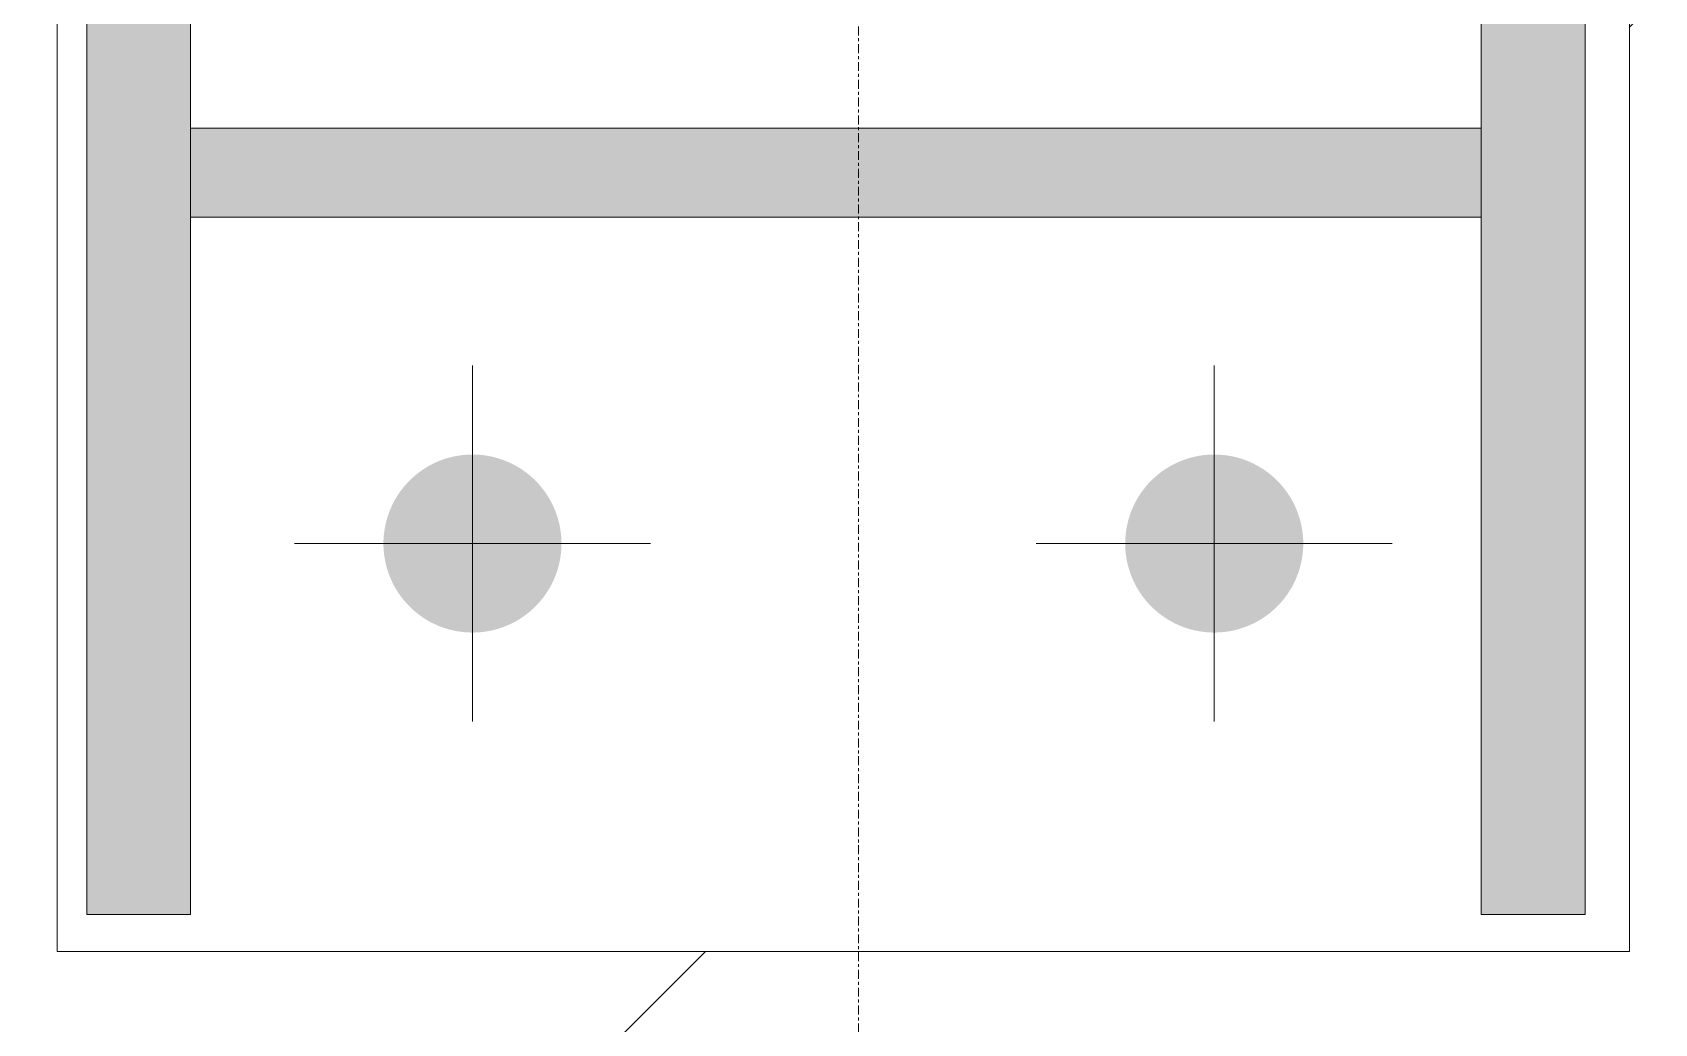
# Model space of a CAD drawing. Header units: millimetres. Extents: x 0 to 13151789, y -1482478 to 0.
# Drawn here: x 12769976 to 12770194.7, y -1317615.4 to -1317481.8 of the extents above; entities that cross this region are included whole.
import ezdxf

# ---------------------------------------------------------------- set-up
doc = ezdxf.new("R2010")
doc.units = ezdxf.units.MM
doc.header["$LTSCALE"] = 0.4
doc.header["$MEASUREMENT"] = 0
for name, pattern in [('CENTER', [2, 1.25, -0.25, 0.25, -0.25]), ('XKITLINE00', [0]), ('XKITLINE03', [6, 3, -1, 1, -1])]:
    doc.linetypes.add(name, pattern=pattern)
for name, color, linetype, lineweight in [('Bolt', 255, 'Continuous', 0), ('COLUM HATCH', 7, 'Continuous', 0), ('Grid', 202, 'CENTER', 0), ('Part', 1, 'Continuous', 0)]:
    doc.layers.add(name, color=color, linetype=linetype, lineweight=lineweight)

msp = doc.modelspace()

# ---------------------------------------------------------------- hatches: boundary and pattern name
at = {"layer": 'Bolt', "lineweight": 0}
for points in [[(12770023.33, -1317550.55), (12770023.33, -1317550.4), (12770023.33, -1317550.25), (12770023.34, -1317550.1), (12770023.35, -1317549.96), (12770023.36, -1317549.81), (12770023.37, -1317549.66), (12770023.38, -1317549.52), (12770023.4, -1317549.37), (12770023.42, -1317549.22), (12770023.43, -1317549.08), (12770023.46, -1317548.93), (12770023.48, -1317548.79), (12770023.5, -1317548.64), (12770023.53, -1317548.5), (12770023.56, -1317548.35), (12770023.59, -1317548.21), (12770023.62, -1317548.06), (12770023.65, -1317547.92), (12770023.68, -1317547.78), (12770023.72, -1317547.63), (12770023.76, -1317547.49), (12770023.8, -1317547.35), (12770023.84, -1317547.21), (12770023.89, -1317547.07), (12770023.93, -1317546.93), (12770023.98, -1317546.79), (12770024.03, -1317546.65), (12770024.08, -1317546.51), (12770024.13, -1317546.37), (12770024.18, -1317546.24), (12770024.24, -1317546.1), (12770024.3, -1317545.96), (12770024.35, -1317545.83), (12770024.42, -1317545.7), (12770024.48, -1317545.56), (12770024.54, -1317545.43), (12770024.61, -1317545.3), (12770024.67, -1317545.17), (12770024.74, -1317545.04), (12770024.81, -1317544.91), (12770024.88, -1317544.78), (12770024.96, -1317544.65), (12770025.03, -1317544.52), (12770025.11, -1317544.4), (12770025.19, -1317544.27), (12770025.27, -1317544.15), (12770025.35, -1317544.03), (12770025.43, -1317543.9), (12770025.51, -1317543.78), (12770025.6, -1317543.66), (12770025.69, -1317543.54), (12770025.78, -1317543.43), (12770025.87, -1317543.31), (12770025.96, -1317543.19), (12770026.05, -1317543.08), (12770026.14, -1317542.97), (12770026.24, -1317542.85), (12770026.34, -1317542.74), (12770026.43, -1317542.63), (12770026.53, -1317542.53), (12770026.63, -1317542.42), (12770026.74, -1317542.31), (12770026.84, -1317542.21), (12770026.94, -1317542.1), (12770027.05, -1317542), (12770027.16, -1317541.9), (12770027.27, -1317541.8), (12770027.38, -1317541.7), (12770027.49, -1317541.61), (12770027.6, -1317541.51), (12770027.71, -1317541.42), (12770027.83, -1317541.32), (12770027.94, -1317541.23), (12770028.06, -1317541.14), (12770028.18, -1317541.05), (12770028.3, -1317540.97), (12770028.42, -1317540.88), (12770028.54, -1317540.8), (12770028.66, -1317540.71), (12770028.78, -1317540.63), (12770028.91, -1317540.55), (12770029.03, -1317540.48), (12770029.16, -1317540.4), (12770029.28, -1317540.32), (12770029.41, -1317540.25), (12770029.54, -1317540.18), (12770029.67, -1317540.11), (12770029.8, -1317540.04), (12770029.93, -1317539.97), (12770030.06, -1317539.91), (12770030.19, -1317539.84), (12770030.33, -1317539.78), (12770030.46, -1317539.72), (12770030.6, -1317539.66), (12770030.73, -1317539.61), (12770030.87, -1317539.55), (12770031.01, -1317539.5), (12770031.14, -1317539.44), (12770031.28, -1317539.39), (12770031.42, -1317539.35), (12770031.56, -1317539.3), (12770031.7, -1317539.25), (12770031.84, -1317539.21), (12770031.98, -1317539.17), (12770032.12, -1317539.13), (12770032.27, -1317539.09), (12770032.41, -1317539.05), (12770032.55, -1317539.02), (12770032.7, -1317538.98), (12770032.84, -1317538.95), (12770032.98, -1317538.92), (12770033.13, -1317538.9), (12770033.27, -1317538.87), (12770033.42, -1317538.84), (12770033.56, -1317538.82), (12770033.71, -1317538.8), (12770033.86, -1317538.78), (12770034, -1317538.77), (12770034.15, -1317538.75), (12770034.3, -1317538.74), (12770034.44, -1317538.72), (12770034.59, -1317538.71), (12770034.74, -1317538.71), (12770034.88, -1317538.7), (12770035.03, -1317538.7), (12770035.18, -1317538.69), (12770035.33, -1317538.69), (12770035.47, -1317538.69), (12770035.62, -1317538.7), (12770035.77, -1317538.7), (12770035.91, -1317538.71), (12770036.06, -1317538.71), (12770036.21, -1317538.72), (12770036.35, -1317538.74), (12770036.5, -1317538.75), (12770036.65, -1317538.77), (12770036.79, -1317538.78), (12770036.94, -1317538.8), (12770037.09, -1317538.82), (12770037.23, -1317538.84), (12770037.38, -1317538.87), (12770037.52, -1317538.9), (12770037.67, -1317538.92), (12770037.81, -1317538.95), (12770037.95, -1317538.98), (12770038.1, -1317539.02), (12770038.24, -1317539.05), (12770038.38, -1317539.09), (12770038.53, -1317539.13), (12770038.67, -1317539.17), (12770038.81, -1317539.21), (12770038.95, -1317539.25), (12770039.09, -1317539.3), (12770039.23, -1317539.35), (12770039.37, -1317539.39), (12770039.51, -1317539.44), (12770039.64, -1317539.5), (12770039.78, -1317539.55), (12770039.92, -1317539.61), (12770040.05, -1317539.66), (12770040.19, -1317539.72), (12770040.32, -1317539.78), (12770040.46, -1317539.84), (12770040.59, -1317539.91), (12770040.72, -1317539.97), (12770040.85, -1317540.04), (12770040.98, -1317540.11), (12770041.11, -1317540.18), (12770041.24, -1317540.25), (12770041.37, -1317540.32), (12770041.49, -1317540.4), (12770041.62, -1317540.48), (12770041.75, -1317540.55), (12770041.87, -1317540.63), (12770041.99, -1317540.71), (12770042.11, -1317540.8), (12770042.23, -1317540.88), (12770042.35, -1317540.97), (12770042.47, -1317541.05), (12770042.59, -1317541.14), (12770042.71, -1317541.23), (12770042.82, -1317541.32), (12770042.94, -1317541.42), (12770043.05, -1317541.51), (12770043.16, -1317541.61), (12770043.27, -1317541.7), (12770043.38, -1317541.8), (12770043.49, -1317541.9), (12770043.6, -1317542), (12770043.71, -1317542.1), (12770043.81, -1317542.21), (12770043.91, -1317542.31), (12770044.02, -1317542.42), (12770044.12, -1317542.53), (12770044.22, -1317542.63), (12770044.31, -1317542.74), (12770044.41, -1317542.85), (12770044.51, -1317542.97), (12770044.6, -1317543.08), (12770044.69, -1317543.19), (12770044.79, -1317543.31), (12770044.88, -1317543.43), (12770044.96, -1317543.54), (12770045.05, -1317543.66), (12770045.14, -1317543.78), (12770045.22, -1317543.9), (12770045.3, -1317544.03), (12770045.38, -1317544.15), (12770045.46, -1317544.27), (12770045.54, -1317544.4), (12770045.62, -1317544.52), (12770045.69, -1317544.65), (12770045.77, -1317544.78), (12770045.84, -1317544.91), (12770045.91, -1317545.04), (12770045.98, -1317545.17), (12770046.04, -1317545.3), (12770046.11, -1317545.43), (12770046.17, -1317545.56), (12770046.24, -1317545.7), (12770046.3, -1317545.83), (12770046.35, -1317545.96), (12770046.41, -1317546.1), (12770046.47, -1317546.24), (12770046.52, -1317546.37), (12770046.57, -1317546.51), (12770046.62, -1317546.65), (12770046.67, -1317546.79), (12770046.72, -1317546.93), (12770046.76, -1317547.07), (12770046.81, -1317547.21), (12770046.85, -1317547.35), (12770046.89, -1317547.49), (12770046.93, -1317547.63), (12770046.97, -1317547.78), (12770047, -1317547.92), (12770047.03, -1317548.06), (12770047.07, -1317548.21), (12770047.09, -1317548.35), (12770047.12, -1317548.5), (12770047.15, -1317548.64), (12770047.17, -1317548.79), (12770047.2, -1317548.93), (12770047.22, -1317549.08), (12770047.23, -1317549.22), (12770047.25, -1317549.37), (12770047.27, -1317549.52), (12770047.28, -1317549.66), (12770047.29, -1317549.81), (12770047.3, -1317549.96), (12770047.31, -1317550.1), (12770047.32, -1317550.25), (12770047.32, -1317550.4), (12770047.32, -1317550.55), (12770047.33, -1317550.69), (12770047.32, -1317550.84), (12770047.32, -1317550.99), (12770047.32, -1317551.13), (12770047.31, -1317551.28), (12770047.3, -1317551.43), (12770047.29, -1317551.58), (12770047.28, -1317551.72), (12770047.27, -1317551.87), (12770047.25, -1317552.02), (12770047.23, -1317552.16), (12770047.22, -1317552.31), (12770047.2, -1317552.45), (12770047.17, -1317552.6), (12770047.15, -1317552.74), (12770047.12, -1317552.89), (12770047.09, -1317553.03), (12770047.07, -1317553.18), (12770047.03, -1317553.32), (12770047, -1317553.47), (12770046.97, -1317553.61), (12770046.93, -1317553.75), (12770046.89, -1317553.89), (12770046.85, -1317554.03), (12770046.81, -1317554.18), (12770046.76, -1317554.32), (12770046.72, -1317554.46), (12770046.67, -1317554.6), (12770046.62, -1317554.74), (12770046.57, -1317554.87), (12770046.52, -1317555.01), (12770046.47, -1317555.15), (12770046.41, -1317555.28), (12770046.35, -1317555.42), (12770046.3, -1317555.56), (12770046.24, -1317555.69), (12770046.17, -1317555.82), (12770046.11, -1317555.96), (12770046.04, -1317556.09), (12770045.98, -1317556.22), (12770045.91, -1317556.35), (12770045.84, -1317556.48), (12770045.77, -1317556.61), (12770045.69, -1317556.73), (12770045.62, -1317556.86), (12770045.54, -1317556.99), (12770045.46, -1317557.11), (12770045.38, -1317557.24), (12770045.3, -1317557.36), (12770045.22, -1317557.48), (12770045.14, -1317557.6), (12770045.05, -1317557.72), (12770044.96, -1317557.84), (12770044.88, -1317557.96), (12770044.79, -1317558.08), (12770044.69, -1317558.19), (12770044.6, -1317558.31), (12770044.51, -1317558.42), (12770044.41, -1317558.53), (12770044.31, -1317558.64), (12770044.22, -1317558.75), (12770044.12, -1317558.86), (12770044.02, -1317558.97), (12770043.91, -1317559.07), (12770043.81, -1317559.18), (12770043.71, -1317559.28), (12770043.6, -1317559.38), (12770043.49, -1317559.48), (12770043.38, -1317559.58), (12770043.27, -1317559.68), (12770043.16, -1317559.78), (12770043.05, -1317559.87), (12770042.94, -1317559.97), (12770042.82, -1317560.06), (12770042.71, -1317560.15), (12770042.59, -1317560.24), (12770042.47, -1317560.33), (12770042.35, -1317560.42), (12770042.23, -1317560.5), (12770042.11, -1317560.59), (12770041.99, -1317560.67), (12770041.87, -1317560.75), (12770041.75, -1317560.83), (12770041.62, -1317560.91), (12770041.49, -1317560.99), (12770041.37, -1317561.06), (12770041.24, -1317561.13), (12770041.11, -1317561.21), (12770040.98, -1317561.28), (12770040.85, -1317561.34), (12770040.72, -1317561.41), (12770040.59, -1317561.48), (12770040.46, -1317561.54), (12770040.32, -1317561.6), (12770040.19, -1317561.66), (12770040.05, -1317561.72), (12770039.92, -1317561.78), (12770039.78, -1317561.83), (12770039.64, -1317561.89), (12770039.51, -1317561.94), (12770039.37, -1317561.99), (12770039.23, -1317562.04), (12770039.09, -1317562.09), (12770038.95, -1317562.13), (12770038.81, -1317562.18), (12770038.67, -1317562.22), (12770038.53, -1317562.26), (12770038.38, -1317562.3), (12770038.24, -1317562.33), (12770038.1, -1317562.37), (12770037.95, -1317562.4), (12770037.81, -1317562.43), (12770037.67, -1317562.46), (12770037.52, -1317562.49), (12770037.38, -1317562.52), (12770037.23, -1317562.54), (12770037.09, -1317562.56), (12770036.94, -1317562.58), (12770036.79, -1317562.6), (12770036.65, -1317562.62), (12770036.5, -1317562.63), (12770036.35, -1317562.65), (12770036.21, -1317562.66), (12770036.06, -1317562.67), (12770035.91, -1317562.68), (12770035.77, -1317562.68), (12770035.62, -1317562.69), (12770035.47, -1317562.69), (12770035.33, -1317562.69), (12770035.18, -1317562.69), (12770035.03, -1317562.69), (12770034.88, -1317562.68), (12770034.74, -1317562.68), (12770034.59, -1317562.67), (12770034.44, -1317562.66), (12770034.3, -1317562.65), (12770034.15, -1317562.63), (12770034, -1317562.62), (12770033.86, -1317562.6), (12770033.71, -1317562.58), (12770033.56, -1317562.56), (12770033.42, -1317562.54), (12770033.27, -1317562.52), (12770033.13, -1317562.49), (12770032.98, -1317562.46), (12770032.84, -1317562.43), (12770032.7, -1317562.4), (12770032.55, -1317562.37), (12770032.41, -1317562.33), (12770032.27, -1317562.3), (12770032.12, -1317562.26), (12770031.98, -1317562.22), (12770031.84, -1317562.18), (12770031.7, -1317562.13), (12770031.56, -1317562.09), (12770031.42, -1317562.04), (12770031.28, -1317561.99), (12770031.14, -1317561.94), (12770031.01, -1317561.89), (12770030.87, -1317561.83), (12770030.73, -1317561.78), (12770030.6, -1317561.72), (12770030.46, -1317561.66), (12770030.33, -1317561.6), (12770030.19, -1317561.54), (12770030.06, -1317561.48), (12770029.93, -1317561.41), (12770029.8, -1317561.34), (12770029.67, -1317561.28), (12770029.54, -1317561.21), (12770029.41, -1317561.13), (12770029.28, -1317561.06), (12770029.16, -1317560.99), (12770029.03, -1317560.91), (12770028.91, -1317560.83), (12770028.78, -1317560.75), (12770028.66, -1317560.67), (12770028.54, -1317560.59), (12770028.42, -1317560.5), (12770028.3, -1317560.42), (12770028.18, -1317560.33), (12770028.06, -1317560.24), (12770027.94, -1317560.15), (12770027.83, -1317560.06), (12770027.71, -1317559.97), (12770027.6, -1317559.87), (12770027.49, -1317559.78), (12770027.38, -1317559.68), (12770027.27, -1317559.58), (12770027.16, -1317559.48), (12770027.05, -1317559.38), (12770026.94, -1317559.28), (12770026.84, -1317559.18), (12770026.74, -1317559.07), (12770026.63, -1317558.97), (12770026.53, -1317558.86), (12770026.43, -1317558.75), (12770026.34, -1317558.64), (12770026.24, -1317558.53), (12770026.14, -1317558.42), (12770026.05, -1317558.31), (12770025.96, -1317558.19), (12770025.87, -1317558.08), (12770025.78, -1317557.96), (12770025.69, -1317557.84), (12770025.6, -1317557.72), (12770025.51, -1317557.6), (12770025.43, -1317557.48), (12770025.35, -1317557.36), (12770025.27, -1317557.24), (12770025.19, -1317557.11), (12770025.11, -1317556.99), (12770025.03, -1317556.86), (12770024.96, -1317556.73), (12770024.88, -1317556.61), (12770024.81, -1317556.48), (12770024.74, -1317556.35), (12770024.67, -1317556.22), (12770024.61, -1317556.09), (12770024.54, -1317555.96), (12770024.48, -1317555.82), (12770024.42, -1317555.69), (12770024.35, -1317555.56), (12770024.3, -1317555.42), (12770024.24, -1317555.28), (12770024.18, -1317555.15), (12770024.13, -1317555.01), (12770024.08, -1317554.87), (12770024.03, -1317554.74), (12770023.98, -1317554.6), (12770023.93, -1317554.46), (12770023.89, -1317554.32), (12770023.84, -1317554.18), (12770023.8, -1317554.03), (12770023.76, -1317553.89), (12770023.72, -1317553.75), (12770023.68, -1317553.61), (12770023.65, -1317553.47), (12770023.62, -1317553.32), (12770023.59, -1317553.18), (12770023.56, -1317553.03), (12770023.53, -1317552.89), (12770023.5, -1317552.74), (12770023.48, -1317552.6), (12770023.46, -1317552.45), (12770023.43, -1317552.31), (12770023.42, -1317552.16), (12770023.4, -1317552.02), (12770023.38, -1317551.87), (12770023.37, -1317551.72), (12770023.36, -1317551.58), (12770023.35, -1317551.43), (12770023.34, -1317551.28), (12770023.33, -1317551.13), (12770023.33, -1317550.99), (12770023.33, -1317550.84), (12770023.33, -1317550.69)], [(12770123.33, -1317550.55), (12770123.33, -1317550.4), (12770123.33, -1317550.25), (12770123.34, -1317550.1), (12770123.35, -1317549.96), (12770123.36, -1317549.81), (12770123.37, -1317549.66), (12770123.38, -1317549.52), (12770123.4, -1317549.37), (12770123.42, -1317549.22), (12770123.43, -1317549.08), (12770123.46, -1317548.93), (12770123.48, -1317548.79), (12770123.5, -1317548.64), (12770123.53, -1317548.5), (12770123.56, -1317548.35), (12770123.59, -1317548.21), (12770123.62, -1317548.06), (12770123.65, -1317547.92), (12770123.68, -1317547.78), (12770123.72, -1317547.63), (12770123.76, -1317547.49), (12770123.8, -1317547.35), (12770123.84, -1317547.21), (12770123.89, -1317547.07), (12770123.93, -1317546.93), (12770123.98, -1317546.79), (12770124.03, -1317546.65), (12770124.08, -1317546.51), (12770124.13, -1317546.37), (12770124.18, -1317546.24), (12770124.24, -1317546.1), (12770124.3, -1317545.96), (12770124.35, -1317545.83), (12770124.42, -1317545.7), (12770124.48, -1317545.56), (12770124.54, -1317545.43), (12770124.61, -1317545.3), (12770124.67, -1317545.17), (12770124.74, -1317545.04), (12770124.81, -1317544.91), (12770124.88, -1317544.78), (12770124.96, -1317544.65), (12770125.03, -1317544.52), (12770125.11, -1317544.4), (12770125.19, -1317544.27), (12770125.27, -1317544.15), (12770125.35, -1317544.03), (12770125.43, -1317543.9), (12770125.51, -1317543.78), (12770125.6, -1317543.66), (12770125.69, -1317543.54), (12770125.78, -1317543.43), (12770125.87, -1317543.31), (12770125.96, -1317543.19), (12770126.05, -1317543.08), (12770126.14, -1317542.97), (12770126.24, -1317542.85), (12770126.34, -1317542.74), (12770126.43, -1317542.63), (12770126.53, -1317542.53), (12770126.63, -1317542.42), (12770126.74, -1317542.31), (12770126.84, -1317542.21), (12770126.94, -1317542.1), (12770127.05, -1317542), (12770127.16, -1317541.9), (12770127.27, -1317541.8), (12770127.38, -1317541.7), (12770127.49, -1317541.61), (12770127.6, -1317541.51), (12770127.71, -1317541.42), (12770127.83, -1317541.32), (12770127.94, -1317541.23), (12770128.06, -1317541.14), (12770128.18, -1317541.05), (12770128.3, -1317540.97), (12770128.42, -1317540.88), (12770128.54, -1317540.8), (12770128.66, -1317540.71), (12770128.78, -1317540.63), (12770128.91, -1317540.55), (12770129.03, -1317540.48), (12770129.16, -1317540.4), (12770129.28, -1317540.32), (12770129.41, -1317540.25), (12770129.54, -1317540.18), (12770129.67, -1317540.11), (12770129.8, -1317540.04), (12770129.93, -1317539.97), (12770130.06, -1317539.91), (12770130.19, -1317539.84), (12770130.33, -1317539.78), (12770130.46, -1317539.72), (12770130.6, -1317539.66), (12770130.73, -1317539.61), (12770130.87, -1317539.55), (12770131.01, -1317539.5), (12770131.14, -1317539.44), (12770131.28, -1317539.39), (12770131.42, -1317539.35), (12770131.56, -1317539.3), (12770131.7, -1317539.25), (12770131.84, -1317539.21), (12770131.98, -1317539.17), (12770132.12, -1317539.13), (12770132.27, -1317539.09), (12770132.41, -1317539.05), (12770132.55, -1317539.02), (12770132.7, -1317538.98), (12770132.84, -1317538.95), (12770132.98, -1317538.92), (12770133.13, -1317538.9), (12770133.27, -1317538.87), (12770133.42, -1317538.84), (12770133.56, -1317538.82), (12770133.71, -1317538.8), (12770133.86, -1317538.78), (12770134, -1317538.77), (12770134.15, -1317538.75), (12770134.3, -1317538.74), (12770134.44, -1317538.72), (12770134.59, -1317538.71), (12770134.74, -1317538.71), (12770134.88, -1317538.7), (12770135.03, -1317538.7), (12770135.18, -1317538.69), (12770135.33, -1317538.69), (12770135.47, -1317538.69), (12770135.62, -1317538.7), (12770135.77, -1317538.7), (12770135.91, -1317538.71), (12770136.06, -1317538.71), (12770136.21, -1317538.72), (12770136.35, -1317538.74), (12770136.5, -1317538.75), (12770136.65, -1317538.77), (12770136.79, -1317538.78), (12770136.94, -1317538.8), (12770137.09, -1317538.82), (12770137.23, -1317538.84), (12770137.38, -1317538.87), (12770137.52, -1317538.9), (12770137.67, -1317538.92), (12770137.81, -1317538.95), (12770137.95, -1317538.98), (12770138.1, -1317539.02), (12770138.24, -1317539.05), (12770138.38, -1317539.09), (12770138.53, -1317539.13), (12770138.67, -1317539.17), (12770138.81, -1317539.21), (12770138.95, -1317539.25), (12770139.09, -1317539.3), (12770139.23, -1317539.35), (12770139.37, -1317539.39), (12770139.51, -1317539.44), (12770139.64, -1317539.5), (12770139.78, -1317539.55), (12770139.92, -1317539.61), (12770140.05, -1317539.66), (12770140.19, -1317539.72), (12770140.32, -1317539.78), (12770140.46, -1317539.84), (12770140.59, -1317539.91), (12770140.72, -1317539.97), (12770140.85, -1317540.04), (12770140.98, -1317540.11), (12770141.11, -1317540.18), (12770141.24, -1317540.25), (12770141.37, -1317540.32), (12770141.49, -1317540.4), (12770141.62, -1317540.48), (12770141.75, -1317540.55), (12770141.87, -1317540.63), (12770141.99, -1317540.71), (12770142.11, -1317540.8), (12770142.23, -1317540.88), (12770142.35, -1317540.97), (12770142.47, -1317541.05), (12770142.59, -1317541.14), (12770142.71, -1317541.23), (12770142.82, -1317541.32), (12770142.94, -1317541.42), (12770143.05, -1317541.51), (12770143.16, -1317541.61), (12770143.27, -1317541.7), (12770143.38, -1317541.8), (12770143.49, -1317541.9), (12770143.6, -1317542), (12770143.71, -1317542.1), (12770143.81, -1317542.21), (12770143.91, -1317542.31), (12770144.02, -1317542.42), (12770144.12, -1317542.53), (12770144.22, -1317542.63), (12770144.31, -1317542.74), (12770144.41, -1317542.85), (12770144.51, -1317542.97), (12770144.6, -1317543.08), (12770144.69, -1317543.19), (12770144.79, -1317543.31), (12770144.88, -1317543.43), (12770144.96, -1317543.54), (12770145.05, -1317543.66), (12770145.14, -1317543.78), (12770145.22, -1317543.9), (12770145.3, -1317544.03), (12770145.38, -1317544.15), (12770145.46, -1317544.27), (12770145.54, -1317544.4), (12770145.62, -1317544.52), (12770145.69, -1317544.65), (12770145.77, -1317544.78), (12770145.84, -1317544.91), (12770145.91, -1317545.04), (12770145.98, -1317545.17), (12770146.04, -1317545.3), (12770146.11, -1317545.43), (12770146.17, -1317545.56), (12770146.24, -1317545.7), (12770146.3, -1317545.83), (12770146.35, -1317545.96), (12770146.41, -1317546.1), (12770146.47, -1317546.24), (12770146.52, -1317546.37), (12770146.57, -1317546.51), (12770146.62, -1317546.65), (12770146.67, -1317546.79), (12770146.72, -1317546.93), (12770146.76, -1317547.07), (12770146.81, -1317547.21), (12770146.85, -1317547.35), (12770146.89, -1317547.49), (12770146.93, -1317547.63), (12770146.97, -1317547.78), (12770147, -1317547.92), (12770147.03, -1317548.06), (12770147.07, -1317548.21), (12770147.09, -1317548.35), (12770147.12, -1317548.5), (12770147.15, -1317548.64), (12770147.17, -1317548.79), (12770147.2, -1317548.93), (12770147.22, -1317549.08), (12770147.23, -1317549.22), (12770147.25, -1317549.37), (12770147.27, -1317549.52), (12770147.28, -1317549.66), (12770147.29, -1317549.81), (12770147.3, -1317549.96), (12770147.31, -1317550.1), (12770147.32, -1317550.25), (12770147.32, -1317550.4), (12770147.32, -1317550.55), (12770147.33, -1317550.69), (12770147.32, -1317550.84), (12770147.32, -1317550.99), (12770147.32, -1317551.13), (12770147.31, -1317551.28), (12770147.3, -1317551.43), (12770147.29, -1317551.58), (12770147.28, -1317551.72), (12770147.27, -1317551.87), (12770147.25, -1317552.02), (12770147.23, -1317552.16), (12770147.22, -1317552.31), (12770147.2, -1317552.45), (12770147.17, -1317552.6), (12770147.15, -1317552.74), (12770147.12, -1317552.89), (12770147.09, -1317553.03), (12770147.07, -1317553.18), (12770147.03, -1317553.32), (12770147, -1317553.47), (12770146.97, -1317553.61), (12770146.93, -1317553.75), (12770146.89, -1317553.89), (12770146.85, -1317554.03), (12770146.81, -1317554.18), (12770146.76, -1317554.32), (12770146.72, -1317554.46), (12770146.67, -1317554.6), (12770146.62, -1317554.74), (12770146.57, -1317554.87), (12770146.52, -1317555.01), (12770146.47, -1317555.15), (12770146.41, -1317555.28), (12770146.35, -1317555.42), (12770146.3, -1317555.56), (12770146.24, -1317555.69), (12770146.17, -1317555.82), (12770146.11, -1317555.96), (12770146.04, -1317556.09), (12770145.98, -1317556.22), (12770145.91, -1317556.35), (12770145.84, -1317556.48), (12770145.77, -1317556.61), (12770145.69, -1317556.73), (12770145.62, -1317556.86), (12770145.54, -1317556.99), (12770145.46, -1317557.11), (12770145.38, -1317557.24), (12770145.3, -1317557.36), (12770145.22, -1317557.48), (12770145.14, -1317557.6), (12770145.05, -1317557.72), (12770144.96, -1317557.84), (12770144.88, -1317557.96), (12770144.79, -1317558.08), (12770144.69, -1317558.19), (12770144.6, -1317558.31), (12770144.51, -1317558.42), (12770144.41, -1317558.53), (12770144.31, -1317558.64), (12770144.22, -1317558.75), (12770144.12, -1317558.86), (12770144.02, -1317558.97), (12770143.91, -1317559.07), (12770143.81, -1317559.18), (12770143.71, -1317559.28), (12770143.6, -1317559.38), (12770143.49, -1317559.48), (12770143.38, -1317559.58), (12770143.27, -1317559.68), (12770143.16, -1317559.78), (12770143.05, -1317559.87), (12770142.94, -1317559.97), (12770142.82, -1317560.06), (12770142.71, -1317560.15), (12770142.59, -1317560.24), (12770142.47, -1317560.33), (12770142.35, -1317560.42), (12770142.23, -1317560.5), (12770142.11, -1317560.59), (12770141.99, -1317560.67), (12770141.87, -1317560.75), (12770141.75, -1317560.83), (12770141.62, -1317560.91), (12770141.49, -1317560.99), (12770141.37, -1317561.06), (12770141.24, -1317561.13), (12770141.11, -1317561.21), (12770140.98, -1317561.28), (12770140.85, -1317561.34), (12770140.72, -1317561.41), (12770140.59, -1317561.48), (12770140.46, -1317561.54), (12770140.32, -1317561.6), (12770140.19, -1317561.66), (12770140.05, -1317561.72), (12770139.92, -1317561.78), (12770139.78, -1317561.83), (12770139.64, -1317561.89), (12770139.51, -1317561.94), (12770139.37, -1317561.99), (12770139.23, -1317562.04), (12770139.09, -1317562.09), (12770138.95, -1317562.13), (12770138.81, -1317562.18), (12770138.67, -1317562.22), (12770138.53, -1317562.26), (12770138.38, -1317562.3), (12770138.24, -1317562.33), (12770138.1, -1317562.37), (12770137.95, -1317562.4), (12770137.81, -1317562.43), (12770137.67, -1317562.46), (12770137.52, -1317562.49), (12770137.38, -1317562.52), (12770137.23, -1317562.54), (12770137.09, -1317562.56), (12770136.94, -1317562.58), (12770136.79, -1317562.6), (12770136.65, -1317562.62), (12770136.5, -1317562.63), (12770136.35, -1317562.65), (12770136.21, -1317562.66), (12770136.06, -1317562.67), (12770135.91, -1317562.68), (12770135.77, -1317562.68), (12770135.62, -1317562.69), (12770135.47, -1317562.69), (12770135.33, -1317562.69), (12770135.18, -1317562.69), (12770135.03, -1317562.69), (12770134.88, -1317562.68), (12770134.74, -1317562.68), (12770134.59, -1317562.67), (12770134.44, -1317562.66), (12770134.3, -1317562.65), (12770134.15, -1317562.63), (12770134, -1317562.62), (12770133.86, -1317562.6), (12770133.71, -1317562.58), (12770133.56, -1317562.56), (12770133.42, -1317562.54), (12770133.27, -1317562.52), (12770133.13, -1317562.49), (12770132.98, -1317562.46), (12770132.84, -1317562.43), (12770132.7, -1317562.4), (12770132.55, -1317562.37), (12770132.41, -1317562.33), (12770132.27, -1317562.3), (12770132.12, -1317562.26), (12770131.98, -1317562.22), (12770131.84, -1317562.18), (12770131.7, -1317562.13), (12770131.56, -1317562.09), (12770131.42, -1317562.04), (12770131.28, -1317561.99), (12770131.14, -1317561.94), (12770131.01, -1317561.89), (12770130.87, -1317561.83), (12770130.73, -1317561.78), (12770130.6, -1317561.72), (12770130.46, -1317561.66), (12770130.33, -1317561.6), (12770130.19, -1317561.54), (12770130.06, -1317561.48), (12770129.93, -1317561.41), (12770129.8, -1317561.34), (12770129.67, -1317561.28), (12770129.54, -1317561.21), (12770129.41, -1317561.13), (12770129.28, -1317561.06), (12770129.16, -1317560.99), (12770129.03, -1317560.91), (12770128.91, -1317560.83), (12770128.78, -1317560.75), (12770128.66, -1317560.67), (12770128.54, -1317560.59), (12770128.42, -1317560.5), (12770128.3, -1317560.42), (12770128.18, -1317560.33), (12770128.06, -1317560.24), (12770127.94, -1317560.15), (12770127.83, -1317560.06), (12770127.71, -1317559.97), (12770127.6, -1317559.87), (12770127.49, -1317559.78), (12770127.38, -1317559.68), (12770127.27, -1317559.58), (12770127.16, -1317559.48), (12770127.05, -1317559.38), (12770126.94, -1317559.28), (12770126.84, -1317559.18), (12770126.74, -1317559.07), (12770126.63, -1317558.97), (12770126.53, -1317558.86), (12770126.43, -1317558.75), (12770126.34, -1317558.64), (12770126.24, -1317558.53), (12770126.14, -1317558.42), (12770126.05, -1317558.31), (12770125.96, -1317558.19), (12770125.87, -1317558.08), (12770125.78, -1317557.96), (12770125.69, -1317557.84), (12770125.6, -1317557.72), (12770125.51, -1317557.6), (12770125.43, -1317557.48), (12770125.35, -1317557.36), (12770125.27, -1317557.24), (12770125.19, -1317557.11), (12770125.11, -1317556.99), (12770125.03, -1317556.86), (12770124.96, -1317556.73), (12770124.88, -1317556.61), (12770124.81, -1317556.48), (12770124.74, -1317556.35), (12770124.67, -1317556.22), (12770124.61, -1317556.09), (12770124.54, -1317555.96), (12770124.48, -1317555.82), (12770124.42, -1317555.69), (12770124.35, -1317555.56), (12770124.3, -1317555.42), (12770124.24, -1317555.28), (12770124.18, -1317555.15), (12770124.13, -1317555.01), (12770124.08, -1317554.87), (12770124.03, -1317554.74), (12770123.98, -1317554.6), (12770123.93, -1317554.46), (12770123.89, -1317554.32), (12770123.84, -1317554.18), (12770123.8, -1317554.03), (12770123.76, -1317553.89), (12770123.72, -1317553.75), (12770123.68, -1317553.61), (12770123.65, -1317553.47), (12770123.62, -1317553.32), (12770123.59, -1317553.18), (12770123.56, -1317553.03), (12770123.53, -1317552.89), (12770123.5, -1317552.74), (12770123.48, -1317552.6), (12770123.46, -1317552.45), (12770123.43, -1317552.31), (12770123.42, -1317552.16), (12770123.4, -1317552.02), (12770123.38, -1317551.87), (12770123.37, -1317551.72), (12770123.36, -1317551.58), (12770123.35, -1317551.43), (12770123.34, -1317551.28), (12770123.33, -1317551.13), (12770123.33, -1317550.99), (12770123.33, -1317550.84), (12770123.33, -1317550.69)]]:
    msp.add_hatch(color=3, dxfattribs=at).paths.add_polyline_path(points, flags=17)
at = {"layer": 'COLUM HATCH', "lineweight": 0}
h = msp.add_hatch(dxfattribs=at)
h.set_pattern_fill('ANSI32', color=256, scale=1000)
h.set_pattern_definition([(45, (5159118.7, -1962668.04), (-265.165043, 265.165043), []), (45, (5159295.5, -1962668.04), (-265.165043, 265.165043), [])])
h.paths.add_polyline_path([(12789322.35, -1309991), (12789142.35, -1309991), (12789142.35, -1309806), (12784777.35, -1309806), (12784777.35, -1309991), (12784597.35, -1309991), (12784597.35, -1311614.67, 0.183159), (12784814.66, -1311466.75, 0.520567), (12785267.01, -1311466.75, 0.520567), (12785809.52, -1311466.75, 0.520567), (12786409.55, -1311466.75, 0.520567), (12786748.08, -1311466.75, 0.520567), (12787286.17, -1311466.75, 0.520567), (12787702.24, -1311466.75, 0.520567), (12788055.63, -1311466.75, 0.520567), (12788713.1, -1311466.75, 0.520567), (12789120.46, -1311466.75, 0.164524), (12789322.35, -1311615.13)], flags=16)
h.paths.add_polyline_path([(12789322.35, -1308974.87, 0.477637), (12788857.64, -1309006.86, 0.520567), (12788374.49, -1309006.86, 0.520567), (12787995.22, -1309006.86, 0.520567), (12787432.04, -1309006.86, 0.520567), (12787019.36, -1309006.86, 0.520567), (12786579.71, -1309006.86, 0.520567), (12786118.16, -1309006.86, 0.520567), (12785685.16, -1309006.86, 0.520567), (12785147.89, -1309006.86, 0.444805), (12784597.35, -1308938.87), (12784597.35, -1309621), (12784777.35, -1309621), (12789142.35, -1309622.42), (12789142.35, -1309621), (12789322.35, -1309621)], flags=17)
h.paths.add_polyline_path([(12784597.35, -1309991), (12784417.35, -1309991), (12784417.35, -1309806), (12780052.35, -1309806), (12780052.35, -1309991), (12779872.35, -1309991), (12779872.35, -1311525.37, 0.444971), (12780348.07, -1311466.75, 0.520567), (12780829.85, -1311466.75, 0.520567), (12781337.74, -1311466.75, 0.520567), (12781920.94, -1311466.75, 0.520567), (12782551.01, -1311466.75, 0.520567), (12783188.09, -1311466.75, 0.520567), (12783629.97, -1311466.75, 0.520567), (12784207.1, -1311466.75, 0.308037), (12784597.35, -1311614.67)], flags=16)
h.paths.add_polyline_path([(12784597.35, -1308938.87, 0.061518), (12784536.04, -1309006.86, 0.520567), (12784139.7, -1309006.86, 0.520567), (12783799.46, -1309006.86, 0.520567), (12783315.98, -1309006.86, 0.520567), (12782954.91, -1309006.86, 0.520567), (12782345.31, -1309006.86, 0.520567), (12781701.46, -1309006.86, 0.520567), (12781270.86, -1309006.86, 0.520567), (12780722.65, -1309006.86, 0.520567), (12780233.15, -1309006.86, 0.403977), (12779872.35, -1308936.7), (12779872.35, -1309621), (12780052.35, -1309621), (12784417.35, -1309622.21), (12784417.35, -1309621), (12784597.35, -1309621)], flags=17)
h.paths.add_polyline_path([(12794047.35, -1309991), (12793867.35, -1309991), (12793867.35, -1309806), (12789502.35, -1309806), (12789502.35, -1309991), (12789322.35, -1309991), (12789322.35, -1311615.13, 0.327955), (12789761.07, -1311466.75, 0.520567), (12790345.45, -1311466.75, 0.520567), (12790724.47, -1311466.75, 0.520567), (12791338.8, -1311466.75, 0.520567), (12791731.2, -1311466.75, 0.520567), (12792145.81, -1311466.75, 0.520567), (12792499.18, -1311466.75, 0.520567), (12792962.66, -1311466.75, 0.520567), (12793322.35, -1311466.75, 0.520567), (12793796.67, -1311466.75, 0.276021), (12794047.35, -1311579.09)], flags=16)
h.paths.add_polyline_path([(12794047.35, -1308878.61, 0.132341), (12793894.08, -1309006.86, 0.520567), (12793514.04, -1309006.86, 0.520567), (12792859.15, -1309006.86, 0.520567), (12792406.16, -1309006.86, 0.520567), (12791992.85, -1309006.86, 0.520567), (12791358.52, -1309006.86, 0.520567), (12791024.13, -1309006.86, 0.520567), (12790386.54, -1309006.86, 0.520567), (12789846.73, -1309006.86, 0.575619), (12789322.35, -1309051.37), (12789322.35, -1309621), (12789502.35, -1309621), (12793867.35, -1309622.72), (12793867.35, -1309621), (12794047.35, -1309621)], flags=17)
h.paths.add_polyline_path([(12798772.35, -1308983.15, 0.482408), (12798384, -1309006.86, 0.520567), (12797919.98, -1309006.86, 0.520567), (12797580.09, -1309006.86, 0.520567), (12797228.96, -1309006.86, 0.520567), (12796661.56, -1309006.86, 0.520567), (12796159.16, -1309006.86, 0.520567), (12795714.49, -1309006.86, 0.520567), (12795334.13, -1309006.86, 0.520567), (12794894.99, -1309006.86, 0.520567), (12794523.41, -1309006.86, 0.363204), (12794047.35, -1308878.61), (12794047.35, -1309621), (12794227.35, -1309621), (12798592.35, -1309623.16), (12798592.35, -1309621), (12798772.35, -1309621)], flags=17)
h.paths.add_polyline_path([(12798772.35, -1309991), (12798592.35, -1309991), (12798592.35, -1309806), (12794227.35, -1309806), (12794227.35, -1309991), (12794047.35, -1309991), (12794047.35, -1311579.09, 0.213823), (12794235.33, -1311466.75, 0.520567), (12794869.13, -1311466.75, 0.520567), (12795447.81, -1311466.75, 0.520567), (12796050.08, -1311466.75, 0.520567), (12796493.06, -1311466.75, 0.520567), (12797054.24, -1311466.75, 0.520567), (12797715.26, -1311466.75, 0.520567), (12798087.07, -1311466.75, 0.520567), (12798674.87, -1311466.75, 0.09514), (12798772.35, -1311561.31)], flags=16)
h.paths.add_polyline_path([(12803367.35, -1309991), (12803187.35, -1309991), (12803187.35, -1309806), (12798952.35, -1309806), (12798952.35, -1309991), (12798772.35, -1309991), (12798772.35, -1311561.31, 0.405351), (12799264.79, -1311466.75, 0.520567), (12799646.07, -1311466.75, 0.520567), (12800183.06, -1311466.75, 0.520567), (12800727.9, -1311466.75, 0.520567), (12801131.33, -1311466.75, 0.520567), (12801557.75, -1311466.75, 0.520567), (12802216.45, -1311466.75, 0.520567), (12802815.38, -1311466.75, 0.520567), (12803226.63, -1311466.75, 0.126474), (12803367.35, -1311587.3)], flags=16)
h.paths.add_polyline_path([(12803367.35, -1308911.44, 0.187835), (12803224.39, -1309006.86, 0.520567), (12802608.65, -1309006.86, 0.520567), (12802086.83, -1309006.86, 0.520567), (12801450.92, -1309006.86, 0.520567), (12800954.53, -1309006.86, 0.520567), (12800580.39, -1309006.86, 0.520567), (12799919.77, -1309006.86, 0.520567), (12799269.82, -1309006.86, 0.560551), (12798772.35, -1309037.69), (12798772.35, -1309621), (12798952.35, -1309621), (12803187.35, -1309623.83), (12803187.35, -1309621), (12803367.35, -1309621)])
h.paths.add_polyline_path([(12806490.26, -1309006.86, -0.520567), (12807044.3, -1309006.86, -0.520567), (12807699.37, -1309006.86, -0.520567), (12808152.58, -1309006.86, -0.520567), (12808587.66, -1309006.86, -0.520567), (12808962.44, -1309006.86, -0.520567), (12809417.21, -1309006.86, -0.520567), (12810004.12, -1309006.86, -0.520567), (12810452.97, -1309006.86, -0.520567), (12810900.28, -1309006.86, -0.520567), (12811487.16, -1309031.93, -0.520567), (12811542.69, -1309474.83, -0.520567), (12811542.69, -1309965.05, -0.520567), (12811542.69, -1310379.59, -0.520567), (12811542.69, -1310812.56, -0.520567), (12811533.34, -1311435.88, -0.520567), (12811089.34, -1311466.75, -0.520567), (12810667.38, -1311466.75, -0.520567), (12810320.1, -1311466.75, -0.520567), (12809839.45, -1311466.75, -0.520567), (12809299.64, -1311466.75, -0.520567), (12808928.58, -1311466.75, -0.520567), (12808567.75, -1311466.75, -0.520567), (12808013, -1311466.75, -0.520567), (12807623.99, -1311466.75, -0.520567), (12807077.94, -1311466.75, -0.520567), (12806437.15, -1311466.75, -0.520567), (12805782.99, -1311466.75, -0.520567), (12805432.7, -1311466.75, -0.520567), (12804829.71, -1311466.75, -0.520567), (12804174.92, -1311466.75, -0.520567), (12803836.27, -1311466.75, -0.520567), (12803226.63, -1311466.75, -0.520567), (12802815.38, -1311466.75, -0.520567), (12802216.45, -1311466.75, -0.520567), (12801557.75, -1311466.75, -0.520567), (12801131.33, -1311466.75, -0.520567), (12800727.9, -1311466.75, -0.520567), (12800183.06, -1311466.75, -0.520567), (12799646.07, -1311466.75, -0.520567), (12799264.79, -1311466.75, -0.520567), (12798674.87, -1311466.75, -0.520567), (12798087.07, -1311466.75, -0.520567), (12797715.26, -1311466.75, -0.520567), (12797054.24, -1311466.75, -0.520567), (12796493.06, -1311466.75, -0.520567), (12796050.08, -1311466.75, -0.520567), (12795447.81, -1311466.75, -0.520567), (12794869.13, -1311466.75, -0.520567), (12794235.33, -1311466.75, -0.520567), (12793796.67, -1311466.75, -0.520567), (12793322.35, -1311466.75, -0.520567), (12792962.66, -1311466.75, -0.520567), (12792499.18, -1311466.75, -0.520567), (12792145.81, -1311466.75, -0.520567), (12791731.2, -1311466.75, -0.520567), (12791338.8, -1311466.75, -0.520567), (12790724.47, -1311466.75, -0.520567), (12790345.45, -1311466.75, -0.520567), (12789761.07, -1311466.75, -0.520567), (12789120.46, -1311466.75, -0.520567), (12788713.1, -1311466.75, -0.520567), (12788055.63, -1311466.75, -0.520567), (12787702.24, -1311466.75, -0.520567), (12787286.17, -1311466.75, -0.520567), (12786748.08, -1311466.75, -0.520567), (12786409.55, -1311466.75, -0.520567), (12785809.52, -1311466.75, -0.520567), (12785267.01, -1311466.75, -0.520567), (12784814.66, -1311466.75, -0.520567), (12784207.1, -1311466.75, -0.520567), (12783629.97, -1311466.75, -0.520567), (12783188.09, -1311466.75, -0.520567), (12782551.01, -1311466.75, -0.520567), (12781920.94, -1311466.75, -0.520567), (12781337.74, -1311466.75, -0.520567), (12780829.85, -1311466.75, -0.520567), (12780348.07, -1311466.75, -0.520567), (12779819.52, -1311466.75, -0.520567), (12779307.72, -1311466.75, -0.520567), (12778676.51, -1311466.75, -0.520567), (12778142.34, -1311466.75, -0.520567), (12777803.4, -1311466.75, -0.520567), (12777284.52, -1311466.75, -0.520567), (12776710.24, -1311466.75, -0.520567), (12776237.94, -1311466.75, -0.520567), (12775843.11, -1311466.75, -0.520567), (12775295.65, -1311466.75, -0.520567), (12774902.08, -1311466.75, -0.520567), (12774285.34, -1311466.75, -0.520567), (12773864.66, -1311466.75, -0.520567), (12773248.71, -1311466.75, -0.520567), (12772641.3, -1311466.75, -0.520567), (12772002.92, -1311466.75, -0.520567), (12771554.23, -1311466.75, -0.520567), (12770944.38, -1311466.75, -0.520567), (12770303.97, -1311466.75, -0.520567), (12769685.26, -1311465.91, -0.520567), (12769597.44, -1311044.62, -0.520567), (12769597.44, -1310561.79, -0.520567), (12769597.44, -1309985.91, -0.520567), (12769597.44, -1309534.1, -0.520567), (12769597.44, -1309006.86, -0.520567), (12770123.93, -1309006.86, -0.520567), (12770761.17, -1309006.86, -0.520567), (12771396.3, -1309006.86, -0.520567), (12771974.55, -1309006.86, -0.520567), (12772510.38, -1309006.86, -0.520567), (12772941, -1309006.86, -0.520567), (12773548.63, -1309006.86, -0.520567), (12773886.26, -1309006.86, -0.520567), (12774457.3, -1309006.86, -0.520567), (12774970.97, -1309006.86, -0.520567), (12775579.15, -1309006.86, -0.520567), (12776084.78, -1309006.86, -0.520567), (12776509.25, -1309006.86, -0.520567), (12777113.47, -1309006.86, -0.520567), (12777488.54, -1309006.86, -0.520567), (12777906.22, -1309006.86, -0.520567), (12778530.03, -1309006.86, -0.520567), (12778898.78, -1309006.86, -0.520567), (12779285.63, -1309006.86, -0.520567), (12779799.68, -1309006.86, -0.520567), (12780233.15, -1309006.86, -0.520567), (12780722.65, -1309006.86, -0.520567), (12781270.86, -1309006.86, -0.520567), (12781701.46, -1309006.86, -0.520567), (12782345.31, -1309006.86, -0.520567), (12782954.91, -1309006.86, -0.520567), (12783315.98, -1309006.86, -0.520567), (12783799.46, -1309006.86, -0.520567), (12784139.7, -1309006.86, -0.520567), (12784536.04, -1309006.86, -0.520567), (12785147.89, -1309006.86, -0.520567), (12785685.16, -1309006.86, -0.520567), (12786118.16, -1309006.86, -0.520567), (12786579.71, -1309006.86, -0.520567), (12787019.36, -1309006.86, -0.520567), (12787432.04, -1309006.86, -0.520567), (12787995.22, -1309006.86, -0.520567), (12788374.49, -1309006.86, -0.520567), (12788857.64, -1309006.86, -0.520567), (12789348.19, -1309006.86, -0.520567), (12789846.73, -1309006.86, -0.520567), (12790386.54, -1309006.86, -0.520567), (12791024.13, -1309006.86, -0.520567), (12791358.52, -1309006.86, -0.520567), (12791992.85, -1309006.86, -0.520567), (12792406.16, -1309006.86, -0.520567), (12792859.15, -1309006.86, -0.520567), (12793514.04, -1309006.86, -0.520567), (12793894.08, -1309006.86, -0.520567), (12794523.41, -1309006.86, -0.520567), (12794894.99, -1309006.86, -0.520567), (12795334.13, -1309006.86, -0.520567), (12795714.49, -1309006.86, -0.520567), (12796159.16, -1309006.86, -0.520567), (12796661.56, -1309006.86, -0.520567), (12797228.96, -1309006.86, -0.520567), (12797580.09, -1309006.86, -0.520567), (12797919.98, -1309006.86, -0.520567), (12798384, -1309006.86, -0.520567), (12798791.2, -1309006.86, -0.520567), (12799269.82, -1309006.86, -0.520567), (12799919.77, -1309006.86, -0.520567), (12800580.39, -1309006.86, -0.520567), (12800954.53, -1309006.86, -0.520567), (12801450.92, -1309006.86, -0.520567), (12802086.83, -1309006.86, -0.520567), (12802608.65, -1309006.86, -0.520567), (12803224.39, -1309006.86, -0.520567), (12803612.39, -1309006.86, -0.520567), (12804182.53, -1309006.86, -0.520567), (12804587.41, -1309006.86, -0.520567), (12805062.06, -1309006.86, -0.520567), (12805558.5, -1309006.86, -0.520567), (12806133.3, -1309006.86, -0.520567)])
h.paths.add_polyline_path([(12807634.46, -1309640.7), (12807846.46, -1309640.7), (12807846.46, -1309850.7), (12807634.46, -1309850.7)], flags=16)
h.paths.add_polyline_path([(12807638.46, -1309645.7), (12807652.46, -1309645.7), (12807682.46, -1309695.7, -175921860444160), (12807682.46, -1309695.7), (12807673.66, -1309739.7), (12807826.46, -1309739.7), (12807826.46, -1309645.7), (12807840.46, -1309645.7), (12807840.46, -1309845.7), (12807826.46, -1309845.7), (12807826.46, -1309751.7), (12807652.46, -1309751.7), (12807652.46, -1309845.7), (12807638.46, -1309845.7)], flags=0)
h.paths.add_polyline_path([(12803547.35, -1309621), (12803547.35, -1309991), (12803187.35, -1309991), (12803187.35, -1309621)], flags=16)
h.paths.add_polyline_path([(12803542.35, -1309630), (12803542.35, -1309646), (12803373.35, -1309646), (12803373.35, -1309966), (12803542.35, -1309966), (12803542.35, -1309982), (12803192.35, -1309982), (12803192.35, -1309966), (12803361.35, -1309966), (12803361.35, -1309646), (12803192.35, -1309646), (12803192.35, -1309630)], flags=0)
h.paths.add_polyline_path([(12807634.46, -1310810.69), (12807846.46, -1310810.69), (12807846.46, -1311020.69), (12807634.46, -1311020.69)], flags=16)
h.paths.add_polyline_path([(12807638.46, -1310815.69), (12807652.46, -1310815.69), (12807681.46, -1310865.69, -234562480592213.3125), (12807681.46, -1310865.69), (12807672.96, -1310909.69), (12807826.46, -1310909.69), (12807801.63, -1310865.69, -1), (12807781.63, -1310865.69, -1), (12807801.63, -1310865.69), (12807826.46, -1310815.69), (12807840.46, -1310815.69), (12807840.46, -1311015.69), (12807826.46, -1311015.69), (12807826.46, -1310921.69), (12807652.46, -1310921.69), (12807652.46, -1311015.69), (12807638.46, -1311015.69)], flags=0)
h.paths.add_polyline_path([(12810553.69, -1309620.69), (12810803.69, -1309620.69), (12810803.69, -1309720.69), (12810780.69, -1309720.69), (12810778.69, -1309720.69), (12810578.69, -1309720.69), (12810553.69, -1309720.69)], flags=16)
h.paths.add_polyline_path([(12810578.69, -1309645.69), (12810588.69, -1309645.69), (12810588.69, -1309712.69), (12810768.69, -1309712.69), (12810768.69, -1309645.69), (12810778.69, -1309645.69), (12810778.69, -1309712.69), (12810578.69, -1309712.69)], flags=0)
h.paths.add_polyline_path([(12810803.69, -1310940.69), (12810803.69, -1311040.7), (12810553.69, -1311040.7), (12810553.69, -1310940.69)], flags=16)
h.paths.add_polyline_path([(12810768.69, -1310948.69), (12810803.69, -1310940.7), (12810778.69, -1310940.7), (12810778.69, -1311015.69), (12810768.69, -1311015.69), (12810768.69, -1310948.69), (12810588.69, -1310948.69), (12810588.69, -1311015.69), (12810578.69, -1311015.69), (12810578.69, -1310948.69)], flags=0)
h.paths.add_polyline_path([(12798952.35, -1309621), (12798952.35, -1309991), (12798592.35, -1309991), (12798592.35, -1309621)], flags=16)
h.paths.add_polyline_path([(12798947.35, -1309630), (12798947.35, -1309646), (12798778.35, -1309646), (12798778.35, -1309966), (12798947.35, -1309966), (12798947.35, -1309982), (12798597.35, -1309982), (12798597.35, -1309966), (12798766.35, -1309966), (12798766.35, -1309646), (12798597.35, -1309646), (12798597.35, -1309630)], flags=0)
h.paths.add_polyline_path([(12794227.35, -1309621), (12794227.35, -1309991), (12793867.35, -1309991), (12793867.35, -1309621)], flags=16)
h.paths.add_polyline_path([(12794222.35, -1309630), (12794222.35, -1309646), (12794053.35, -1309646), (12794053.35, -1309966), (12794222.35, -1309966), (12794222.35, -1309982), (12793872.35, -1309982), (12793872.35, -1309966), (12794041.35, -1309966), (12794041.35, -1309646), (12793872.35, -1309646), (12793872.35, -1309630)], flags=0)
h.paths.add_polyline_path([(12789502.35, -1309621), (12789502.35, -1309991), (12789142.35, -1309991), (12789142.35, -1309621)], flags=16)
h.paths.add_polyline_path([(12789497.35, -1309630), (12789497.35, -1309646), (12789328.35, -1309646), (12789328.35, -1309966), (12789497.35, -1309966), (12789497.35, -1309982), (12789147.35, -1309982), (12789147.35, -1309966), (12789316.35, -1309966), (12789316.35, -1309646), (12789147.35, -1309646), (12789147.35, -1309630)], flags=0)
h.paths.add_polyline_path([(12784777.35, -1309621), (12784777.35, -1309991), (12784417.35, -1309991), (12784417.35, -1309621)], flags=16)
h.paths.add_polyline_path([(12784772.35, -1309630), (12784772.35, -1309646), (12784603.35, -1309646), (12784603.35, -1309966), (12784772.35, -1309966), (12784772.35, -1309982), (12784422.35, -1309982), (12784422.35, -1309966), (12784591.35, -1309966), (12784591.35, -1309646), (12784422.35, -1309646), (12784422.35, -1309630)], flags=0)
h.paths.add_polyline_path([(12780052.35, -1309621), (12780052.35, -1309991), (12779692.35, -1309991), (12779692.35, -1309621)], flags=16)
h.paths.add_polyline_path([(12780047.35, -1309630), (12780047.35, -1309646), (12779878.35, -1309646), (12779878.35, -1309966), (12780047.35, -1309966), (12780047.35, -1309982), (12779697.35, -1309982), (12779697.35, -1309966), (12779866.35, -1309966), (12779866.35, -1309646), (12779697.35, -1309646), (12779697.35, -1309630)], flags=0)
h.paths.add_polyline_path([(12775327.35, -1309621), (12775327.35, -1309991), (12774967.35, -1309991), (12774967.35, -1309621)], flags=16)
h.paths.add_polyline_path([(12775322.35, -1309630), (12775322.35, -1309646), (12775153.35, -1309646), (12775153.35, -1309966), (12775322.35, -1309966), (12775322.35, -1309982), (12774972.35, -1309982), (12774972.35, -1309966), (12775141.35, -1309966), (12775141.35, -1309646), (12774972.35, -1309646), (12774972.35, -1309630)], flags=0)
h.paths.add_polyline_path([(12770267.35, -1309621), (12770267.35, -1309991), (12769907.35, -1309991), (12769907.35, -1309621)], flags=16)
h.paths.add_polyline_path([(12770262.35, -1309630), (12770262.35, -1309646), (12770093.35, -1309646), (12770093.35, -1309966), (12770262.35, -1309966), (12770262.35, -1309982), (12769912.35, -1309982), (12769912.35, -1309966), (12770081.35, -1309966), (12770081.35, -1309646), (12769912.35, -1309646), (12769912.35, -1309630)], flags=0)
h.paths.add_polyline_path([(12769511.83, -1309095.67, 0.153013), (12769358.03, -1309214.11, 0.520567), (12768826.25, -1309214.11, 0.520567), (12768294.47, -1309214.11, 0.520567), (12767762.69, -1309214.11, 0.520567), (12767230.91, -1309214.11, 0.520567), (12766699.13, -1309214.11, 0.520567), (12766167.35, -1309214.11, 0.459237), (12765677.35, -1309165.49), (12765677.35, -1309621), (12765857.35, -1309621), (12765857.35, -1309806), (12769483.7, -1309806, -0.289586), (12769597.44, -1309534.1, -0.403531)])
h.paths.add_polyline_path([(12769685.26, -1311465.91, -0.520567), (12769597.44, -1311044.62, -0.520567), (12769597.44, -1310561.79, -0.520567), (12769597.44, -1309985.91, -0.200723), (12769483.7, -1309806), (12765857.35, -1309806), (12765857.35, -1309991), (12765677.35, -1309991), (12765677.35, -1318665), (12765857.35, -1318665), (12765857.35, -1318850), (12767332.02, -1318850, 0.139896), (12767434.89, -1318704.55, 0.520567), (12767946.94, -1318561.03, 0.520567), (12768458.99, -1318417.51, 0.520567), (12768971.03, -1318273.99, 0.520567), (12769483.08, -1318130.47, 0.520567), (12769995.12, -1317986.94, 0.082499), (12770087.35, -1318040), (12770087.35, -1317605.69), (12769979.33, -1317605.69), (12769979.33, -1317395.69), (12770087.35, -1317395.69), (12770087.35, -1311615.88, -0.311685)])
h.paths.add_polyline_path([(12768485.53, -1314404.69), (12768585.54, -1314404.69), (12768585.54, -1314654.69), (12768485.53, -1314654.69)], flags=16)
h.paths.add_polyline_path([(12768577.54, -1314429.69), (12768577.54, -1314619.69), (12768585.53, -1314654.69), (12768585.53, -1314629.69), (12768510.54, -1314629.69), (12768510.54, -1314619.69), (12768530.53, -1314555.69), (12768530.53, -1314579.69), (12768577.54, -1314579.69), (12768577.54, -1314479.69), (12768530.53, -1314479.69), (12768530.53, -1314455.69), (12768518.23, -1314439.69), (12768510.54, -1314439.69), (12768510.54, -1314429.69)], flags=0)
h.paths.add_polyline_path([(12769805.54, -1314404.69), (12769905.54, -1314404.69), (12769905.54, -1314654.69), (12769805.54, -1314654.69), (12769805.54, -1314629.69), (12769805.54, -1314429.69)], flags=16)
h.paths.add_polyline_path([(12769880.54, -1314429.69), (12769880.54, -1314439.69), (12769860.54, -1314503.69), (12769860.54, -1314479.69), (12769813.54, -1314479.69), (12769813.54, -1314579.69), (12769860.54, -1314579.69), (12769860.54, -1314603.69), (12769872.84, -1314619.69), (12769880.54, -1314619.69), (12769880.54, -1314629.69), (12769813.54, -1314629.69), (12769813.54, -1314429.69)], flags=0)
h.paths.add_polyline_path([(12770692.22, -1312665.94, 0.520567), (12770692.22, -1312134.16, 0.489466), (12770717.62, -1311622.11, -0.3097), (12770303.97, -1311466.75, -0.179721), (12770087.35, -1311615.88), (12770087.35, -1317395.69), (12770191.33, -1317395.69), (12770191.33, -1317605.69), (12770087.35, -1317605.69), (12770087.35, -1318040, 0.420029), (12770507.17, -1317843.42, 0.520567), (12770692.22, -1317451.96, 0.520567), (12770692.22, -1316920.18, 0.520567), (12770692.22, -1316388.4, 0.520567), (12770692.22, -1315856.62, 0.520567), (12770692.22, -1315324.84, 0.520567), (12770692.22, -1314793.06, 0.520567), (12770692.22, -1314261.28, 0.520567), (12770692.22, -1313729.5, 0.520567), (12770692.22, -1313197.72, 0.520567)])
at = {"layer": 'Part', "lineweight": 0}
for points in [[(12769983.33, -1317600.69), (12769983.33, -1317400.69), (12769997.33, -1317400.69), (12769997.33, -1317600.69)], [(12770171.33, -1317600.69), (12770171.33, -1317400.69), (12770185.33, -1317400.69), (12770185.33, -1317600.69)], [(12769997.33, -1317506.69), (12769997.33, -1317494.69), (12770171.33, -1317494.69), (12770171.33, -1317506.69)]]:
    msp.add_hatch(color=3, dxfattribs=at).paths.add_polyline_path(points, flags=17)

# ---------------------------------------------------------------- linework, layer by layer
at = {"layer": 'Bolt', "color": 3, "linetype": 'XKITLINE00', "lineweight": 0}
for p, q in [((12770035.33, -1317574.69), (12770035.33, -1317526.69)), ((12770135.33, -1317574.69), (12770135.33, -1317526.69)), ((12770011.33, -1317550.69), (12770059.33, -1317550.69)), ((12770111.33, -1317550.69), (12770159.33, -1317550.69))]:
    msp.add_line(p, q, dxfattribs=at)
at = {"layer": 'Grid', "linetype": 'XKITLINE03', "lineweight": 0}
msp.add_line((12770087.35, -1287783.38), (12770087.35, -1320385.5), dxfattribs=at)
at = {"layer": 'Part', "color": 3, "linetype": 'XKITLINE00', "lineweight": 0}
for p, q in [((12769979.33, -1317605.69), (12769979.33, -1317395.69)), ((12770191.33, -1317605.69), (12770191.33, -1317395.69)), ((12769983.33, -1317600.69), (12769983.33, -1317400.69)), ((12769997.33, -1317600.69), (12769997.33, -1317400.69)), ((12770171.33, -1317600.69), (12770171.33, -1317400.69)), ((12770185.33, -1317600.69), (12770185.33, -1317400.69)), ((12770171.33, -1317494.69), (12769997.33, -1317494.69)), ((12769997.33, -1317494.69), (12769997.33, -1317506.69)), ((12770171.33, -1317494.69), (12770171.33, -1317506.69)), ((12770171.33, -1317506.69), (12769997.33, -1317506.69)), ((12769983.33, -1317600.69), (12769997.33, -1317600.69)), ((12770171.33, -1317600.69), (12770185.33, -1317600.69)), ((12769979.33, -1317605.69), (12770191.33, -1317605.69))]:
    msp.add_line(p, q, dxfattribs=at)

doc.saveas('drawing.dxf')
